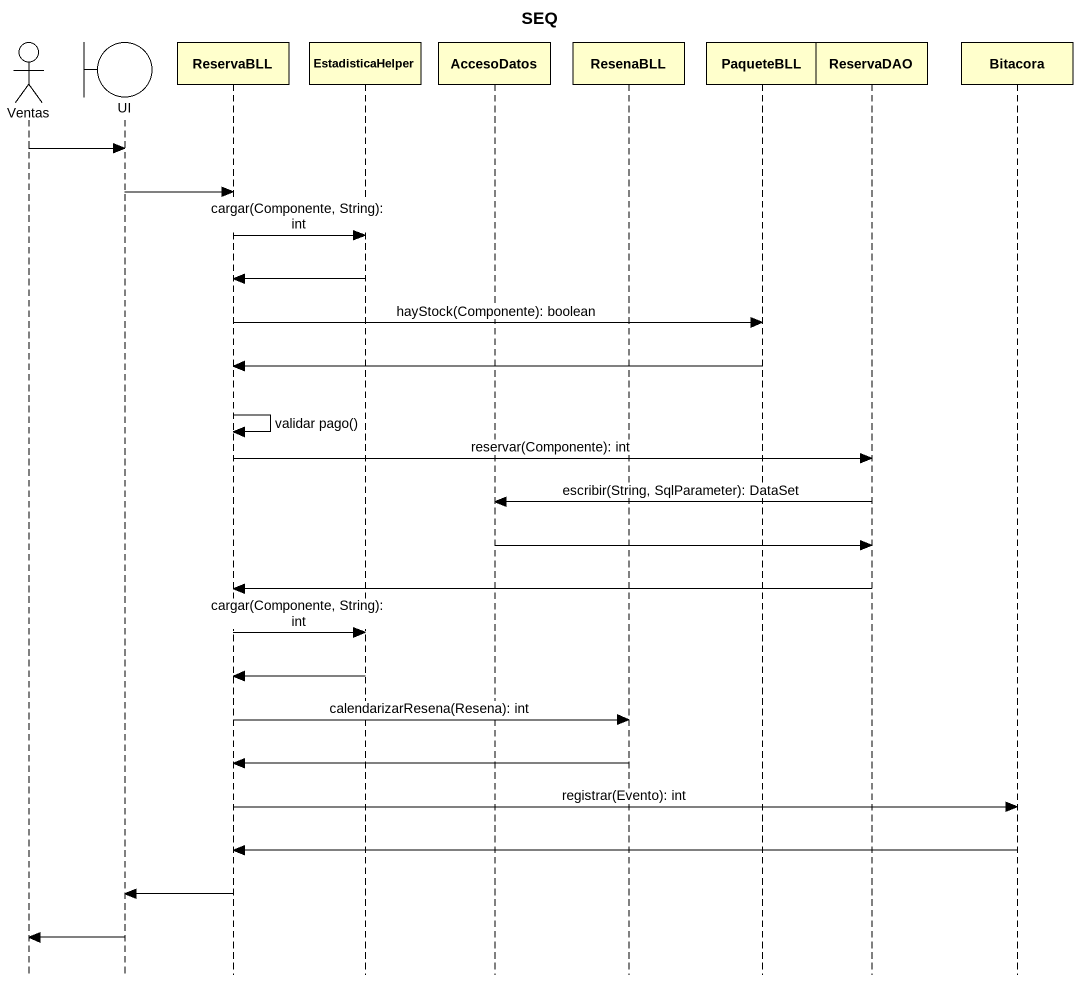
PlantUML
@startuml
title SEQ
hide footbox
actor Ventas
boundary UI
participant ReservaBLL
participant EstadisticaHelper
participant AccesoDatos
participant ResenaBLL
participant PaqueteBLL
participant ReservaDAO
participant Bitacora

Ventas -> UI
UI -> ReservaBLL
ReservaBLL -> EstadisticaHelper : cargar(Componente, String): int
EstadisticaHelper -> ReservaBLL
ReservaBLL -> PaqueteBLL : hayStock(Componente): boolean
PaqueteBLL -> ReservaBLL
ReservaBLL -> ReservaBLL : validar pago()
ReservaBLL -> ReservaDAO : reservar(Componente): int
ReservaDAO -> AccesoDatos : escribir(String, SqlParameter): DataSet
AccesoDatos -> ReservaDAO
ReservaDAO -> ReservaBLL
ReservaBLL -> EstadisticaHelper : cargar(Componente, String): int
EstadisticaHelper -> ReservaBLL
ReservaBLL -> ResenaBLL : calendarizarResena(Resena): int
ResenaBLL -> ReservaBLL
ReservaBLL -> Bitacora : registrar(Evento): int
Bitacora -> ReservaBLL
ReservaBLL -> UI
UI -> Ventas
@enduml
